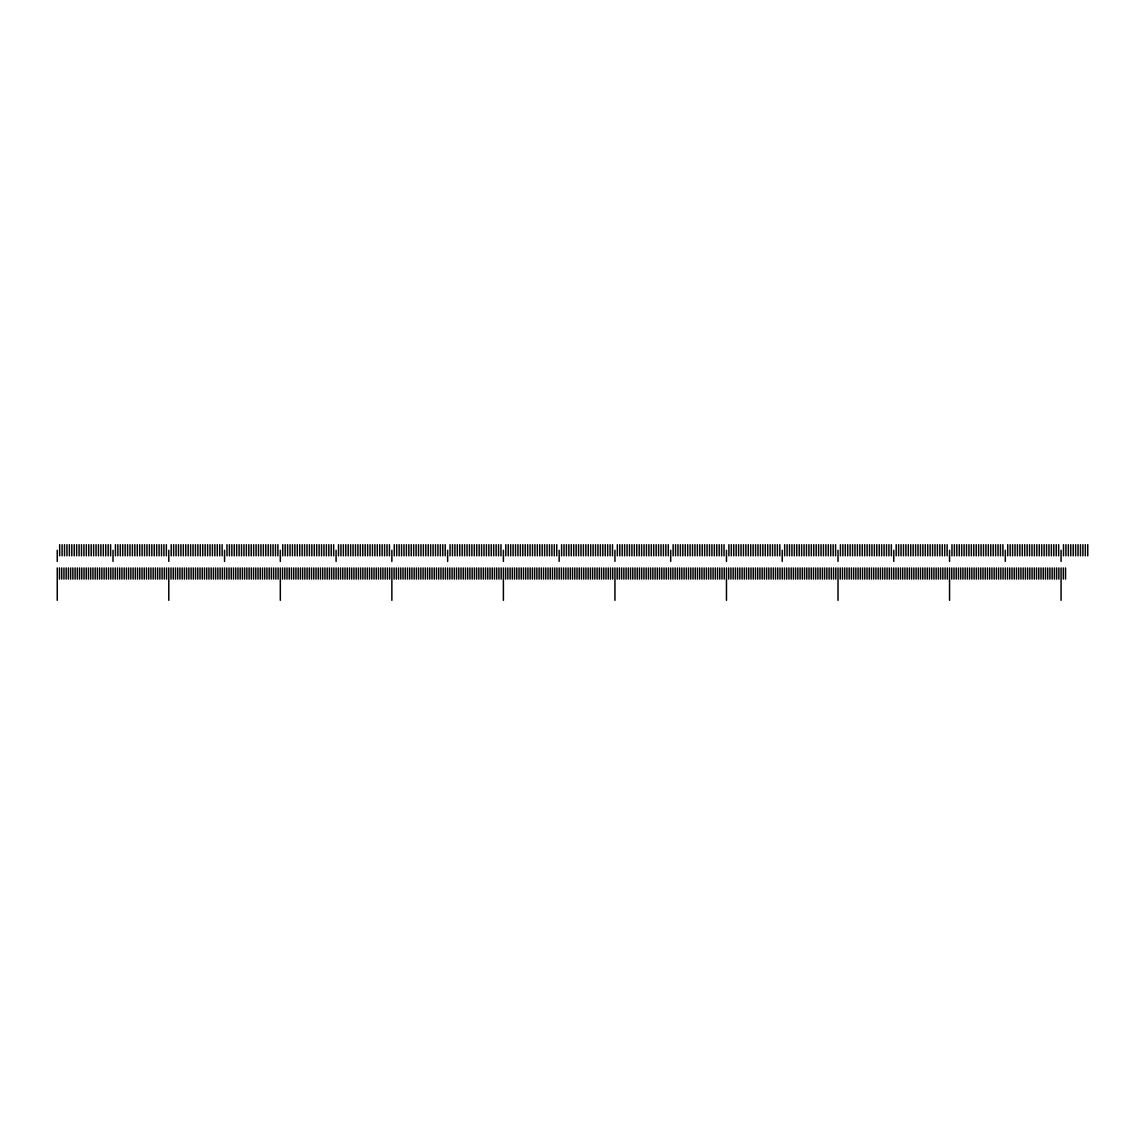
<?xml version="1.0" encoding="UTF-8"?>
<svg xmlns="http://www.w3.org/2000/svg" width="1145" height="1145" viewBox="0 0 1145 1145"><rect width="100%" height="100%" fill="white"/><g stroke="black" fill="none" stroke-linecap="round" stroke-linejoin="round"><path stroke-width="1.5" d="M1087.75 544.676L1087.75 555.826M1085.331 544.676L1085.331 555.826M1082.898 544.676L1082.898 555.826M1080.479 544.676L1080.479 555.826M1078.046 544.676L1078.046 555.826M1075.627 544.676L1075.627 555.826M1073.208 544.676L1073.208 555.826M1070.775 544.676L1070.775 555.826M1068.357 544.676L1068.357 555.826M1065.923 544.676L1065.923 555.826M1065.537 567.934L1065.537 579.084M1063.505 544.676L1063.505 555.826M1063.304 567.934L1063.304 579.084M1061.072 550.258L1061.072 561.408M1061.072 567.934L1061.072 600.323M1058.853 567.934L1058.853 579.084M1058.653 544.676L1058.653 555.826M1056.62 567.934L1056.62 579.084M1056.234 544.676L1056.234 555.826M1054.388 567.934L1054.388 579.084M1053.801 544.676L1053.801 555.826M1052.155 567.934L1052.155 579.084M1051.382 544.676L1051.382 555.826M1049.922 567.934L1049.922 579.084M1048.949 544.676L1048.949 555.826M1047.689 567.934L1047.689 579.084M1046.53 544.676L1046.53 555.826M1045.457 567.934L1045.457 579.084M1044.111 544.676L1044.111 555.826M1043.238 567.934L1043.238 579.084M1041.678 544.676L1041.678 555.826M1041.005 567.934L1041.005 579.084M1039.259 544.676L1039.259 555.826M1038.773 567.934L1038.773 579.084M1036.826 544.676L1036.826 555.826M1036.54 567.934L1036.54 579.084M1034.407 544.676L1034.407 555.826M1034.307 567.934L1034.307 579.084M1031.988 544.676L1031.988 555.826M1032.074 567.934L1032.074 579.084M1029.842 567.934L1029.842 579.084M1029.555 544.676L1029.555 555.826M1027.623 567.934L1027.623 579.084M1027.137 544.676L1027.137 555.826M1025.39 567.934L1025.39 579.084M1024.703 544.676L1024.703 555.826M1023.158 567.934L1023.158 579.084M1022.285 544.676L1022.285 555.826M1020.925 567.934L1020.925 579.084M1019.851 544.676L1019.851 555.826M1018.692 567.934L1018.692 579.084M1017.433 544.676L1017.433 555.826M1016.459 567.934L1016.459 579.084M1015.014 544.676L1015.014 555.826M1014.227 567.934L1014.227 579.084M1012.581 544.676L1012.581 555.826M1012.008 567.934L1012.008 579.084M1010.162 544.676L1010.162 555.826M1009.775 567.934L1009.775 579.084M1007.729 544.676L1007.729 555.826M1007.543 567.934L1007.543 579.084M1005.31 550.258L1005.31 561.408M1005.31 567.934L1005.31 579.084M1003.077 567.934L1003.077 579.084M1002.891 544.676L1002.891 555.826M1000.844 567.934L1000.844 579.084M1000.458 544.676L1000.458 555.826M998.612 567.934L998.612 579.084M998.039 544.676L998.039 555.826M996.393 567.934L996.393 579.084M995.606 544.676L995.606 555.826M994.161 567.934L994.161 579.084M993.187 544.676L993.187 555.826M991.928 567.934L991.928 579.084M990.768 544.676L990.768 555.826M989.695 567.934L989.695 579.084M988.335 544.676L988.335 555.826M987.462 567.934L987.462 579.084M985.917 544.676L985.917 555.826M985.23 567.934L985.23 579.084M983.483 544.676L983.483 555.826M982.997 567.934L982.997 579.084M981.065 544.676L981.065 555.826M980.778 567.934L980.778 579.084M978.631 544.676L978.631 555.826M978.546 567.934L978.546 579.084M976.313 567.934L976.313 579.084M976.213 544.676L976.213 555.826M974.08 567.934L974.08 579.084M973.794 544.676L973.794 555.826M971.847 567.934L971.847 579.084M971.361 544.676L971.361 555.826M969.615 567.934L969.615 579.084M968.942 544.676L968.942 555.826M967.382 567.934L967.382 579.084M966.509 544.676L966.509 555.826M965.163 567.934L965.163 579.084M964.09 544.676L964.09 555.826M962.931 567.934L962.931 579.084M961.671 544.676L961.671 555.826M960.698 567.934L960.698 579.084M959.238 544.676L959.238 555.826M958.465 567.934L958.465 579.084M956.819 544.676L956.819 555.826M956.232 567.934L956.232 579.084M954.386 544.676L954.386 555.826M954 567.934L954 579.084M951.967 544.676L951.967 555.826M951.767 567.934L951.767 579.084M949.548 550.258L949.548 561.408M949.548 567.934L949.548 600.323M947.316 567.934L947.316 579.084M947.115 544.676L947.115 555.826M945.083 567.934L945.083 579.084M944.697 544.676L944.697 555.826M942.85 567.934L942.85 579.084M942.263 544.676L942.263 555.826M940.617 567.934L940.617 579.084M939.845 544.676L939.845 555.826M938.385 567.934L938.385 579.084M937.412 544.676L937.412 555.826M936.152 567.934L936.152 579.084M934.993 544.676L934.993 555.826M933.934 567.934L933.934 579.084M932.574 544.676L932.574 555.826M931.701 567.934L931.701 579.084M930.141 544.676L930.141 555.826M929.468 567.934L929.468 579.084M927.722 544.676L927.722 555.826M927.235 567.934L927.235 579.084M925.289 544.676L925.289 555.826M925.003 567.934L925.003 579.084M922.87 544.676L922.87 555.826M922.77 567.934L922.77 579.084M920.537 567.934L920.537 579.084M920.451 544.676L920.451 555.826M918.319 567.934L918.319 579.084M918.018 544.676L918.018 555.826M916.086 567.934L916.086 579.084M915.599 544.676L915.599 555.826M913.853 567.934L913.853 579.084M913.166 544.676L913.166 555.826M911.62 567.934L911.62 579.084M910.747 544.676L910.747 555.826M909.388 567.934L909.388 579.084M908.328 544.676L908.328 555.826M907.155 567.934L907.155 579.084M905.895 544.676L905.895 555.826M904.922 567.934L904.922 579.084M903.477 544.676L903.477 555.826M902.689 567.934L902.689 579.084M901.043 544.676L901.043 555.826M900.471 567.934L900.471 579.084M898.625 544.676L898.625 555.826M898.238 567.934L898.238 579.084M896.191 544.676L896.191 555.826M896.005 567.934L896.005 579.084M893.773 550.258L893.773 561.408M893.773 567.934L893.773 579.084M891.354 544.676L891.354 555.826M891.54 567.934L891.54 579.084M889.307 567.934L889.307 579.084M888.921 544.676L888.921 555.826M887.074 567.934L887.074 579.084M886.502 544.676L886.502 555.826M884.856 567.934L884.856 579.084M884.069 544.676L884.069 555.826M882.623 567.934L882.623 579.084M881.65 544.676L881.65 555.826M880.39 567.934L880.39 579.084M879.231 544.676L879.231 555.826M878.158 567.934L878.158 579.084M876.798 544.676L876.798 555.826M875.925 567.934L875.925 579.084M874.379 544.676L874.379 555.826M873.692 567.934L873.692 579.084M871.946 544.676L871.946 555.826M871.459 567.934L871.459 579.084M869.527 544.676L869.527 555.826M869.241 567.934L869.241 579.084M867.108 544.676L867.108 555.826M867.008 567.934L867.008 579.084M864.675 544.676L864.675 555.826M864.776 567.934L864.776 579.084M862.543 567.934L862.543 579.084M862.257 544.676L862.257 555.826M860.31 567.934L860.31 579.084M859.823 544.676L859.823 555.826M858.077 567.934L858.077 579.084M857.405 544.676L857.405 555.826M855.845 567.934L855.845 579.084M854.971 544.676L854.971 555.826M853.626 567.934L853.626 579.084M852.553 544.676L852.553 555.826M851.393 567.934L851.393 579.084M850.134 544.676L850.134 555.826M849.161 567.934L849.161 579.084M847.701 544.676L847.701 555.826M846.928 567.934L846.928 579.084M845.282 544.676L845.282 555.826M844.695 567.934L844.695 579.084M842.849 544.676L842.849 555.826M842.462 567.934L842.462 579.084M840.43 544.676L840.43 555.826M840.23 567.934L840.23 579.084M838.011 550.258L838.011 561.408M838.011 567.934L838.011 600.323M835.778 567.934L835.778 579.084M835.578 544.676L835.578 555.826M833.546 567.934L833.546 579.084M833.159 544.676L833.159 555.826M831.313 567.934L831.313 579.084M830.726 544.676L830.726 555.826M829.08 567.934L829.08 579.084M828.307 544.676L828.307 555.826M826.847 567.934L826.847 579.084M825.888 544.676L825.888 555.826M824.615 567.934L824.615 579.084M823.455 544.676L823.455 555.826M822.396 567.934L822.396 579.084M821.037 544.676L821.037 555.826M820.163 567.934L820.163 579.084M818.603 544.676L818.603 555.826M817.931 567.934L817.931 579.084M816.185 544.676L816.185 555.826M815.698 567.934L815.698 579.084M813.751 544.676L813.751 555.826M813.465 567.934L813.465 579.084M811.333 544.676L811.333 555.826M811.232 567.934L811.232 579.084M808.914 544.676L808.914 555.826M809 567.934L809 579.084M806.781 567.934L806.781 579.084M806.481 544.676L806.481 555.826M804.549 567.934L804.549 579.084M804.062 544.676L804.062 555.826M802.316 567.934L802.316 579.084M801.629 544.676L801.629 555.826M800.083 567.934L800.083 579.084M799.21 544.676L799.21 555.826M797.85 567.934L797.85 579.084M796.791 544.676L796.791 555.826M795.618 567.934L795.618 579.084M794.358 544.676L794.358 555.826M793.385 567.934L793.385 579.084M791.939 544.676L791.939 555.826M791.166 567.934L791.166 579.084M789.506 544.676L789.506 555.826M788.934 567.934L788.934 579.084M787.087 544.676L787.087 555.826M786.701 567.934L786.701 579.084M784.668 544.676L784.668 555.826M784.468 567.934L784.468 579.084M782.235 550.258L782.235 561.408M782.235 567.934L782.235 579.084M780.003 567.934L780.003 579.084M779.817 544.676L779.817 555.826M777.77 567.934L777.77 579.084M777.383 544.676L777.383 555.826M775.551 567.934L775.551 579.084M774.965 544.676L774.965 555.826M773.319 567.934L773.319 579.084M772.531 544.676L772.531 555.826M771.086 567.934L771.086 579.084M770.113 544.676L770.113 555.826M768.853 567.934L768.853 579.084M767.694 544.676L767.694 555.826M766.62 567.934L766.62 579.084M765.261 544.676L765.261 555.826M764.388 567.934L764.388 579.084M762.842 544.676L762.842 555.826M762.155 567.934L762.155 579.084M760.409 544.676L760.409 555.826M759.937 567.934L759.937 579.084M757.99 544.676L757.99 555.826M757.704 567.934L757.704 579.084M755.571 544.676L755.571 555.826M755.471 567.934L755.471 579.084M753.238 567.934L753.238 579.084M753.138 544.676L753.138 555.826M751.005 567.934L751.005 579.084M750.719 544.676L750.719 555.826M748.773 567.934L748.773 579.084M748.286 544.676L748.286 555.826M746.54 567.934L746.54 579.084M745.867 544.676L745.867 555.826M744.322 567.934L744.322 579.084M743.449 544.676L743.449 555.826M742.089 567.934L742.089 579.084M741.015 544.676L741.015 555.826M739.856 567.934L739.856 579.084M738.597 544.676L738.597 555.826M737.623 567.934L737.623 579.084M736.163 544.676L736.163 555.826M735.391 567.934L735.391 579.084M733.745 544.676L733.745 555.826M733.158 567.934L733.158 579.084M731.311 544.676L731.311 555.826M730.925 567.934L730.925 579.084M728.893 544.676L728.893 555.826M728.707 567.934L728.707 579.084M726.474 550.258L726.474 561.408M726.474 567.934L726.474 600.323M724.241 567.934L724.241 579.084M724.041 544.676L724.041 555.826M722.008 567.934L722.008 579.084M721.622 544.676L721.622 555.826M719.776 567.934L719.776 579.084M719.189 544.676L719.189 555.826M717.543 567.934L717.543 579.084M716.77 544.676L716.77 555.826M715.31 567.934L715.31 579.084M714.351 544.676L714.351 555.826M713.077 567.934L713.077 579.084M711.918 544.676L711.918 555.826M710.859 567.934L710.859 579.084M709.499 544.676L709.499 555.826M708.626 567.934L708.626 579.084M707.066 544.676L707.066 555.826M706.393 567.934L706.393 579.084M704.647 544.676L704.647 555.826M704.161 567.934L704.161 579.084M702.228 544.676L702.228 555.826M701.928 567.934L701.928 579.084M699.795 544.676L699.795 555.826M699.695 567.934L699.695 579.084M697.462 567.934L697.462 579.084M697.377 544.676L697.377 555.826M695.244 567.934L695.244 579.084M694.943 544.676L694.943 555.826M693.011 567.934L693.011 579.084M692.525 544.676L692.525 555.826M690.778 567.934L690.778 579.084M690.091 544.676L690.091 555.826M688.546 567.934L688.546 579.084M687.673 544.676L687.673 555.826M686.313 567.934L686.313 579.084M685.254 544.676L685.254 555.826M684.08 567.934L684.08 579.084M682.821 544.676L682.821 555.826M681.847 567.934L681.847 579.084M680.402 544.676L680.402 555.826M679.629 567.934L679.629 579.084M677.969 544.676L677.969 555.826M677.396 567.934L677.396 579.084M675.55 544.676L675.55 555.826M675.164 567.934L675.164 579.084M673.131 544.676L673.131 555.826M672.931 567.934L672.931 579.084M670.698 550.258L670.698 561.408M670.698 567.934L670.698 579.084M668.465 567.934L668.465 579.084M668.279 544.676L668.279 555.826M666.233 567.934L666.233 579.084M665.846 544.676L665.846 555.826M664.014 567.934L664.014 579.084M663.427 544.676L663.427 555.826M661.781 567.934L661.781 579.084M661.008 544.676L661.008 555.826M659.549 567.934L659.549 579.084M658.575 544.676L658.575 555.826M657.316 567.934L657.316 579.084M656.157 544.676L656.157 555.826M655.083 567.934L655.083 579.084M653.723 544.676L653.723 555.826M652.85 567.934L652.85 579.084M651.305 544.676L651.305 555.826M650.618 567.934L650.618 579.084M648.871 544.676L648.871 555.826M648.399 567.934L648.399 579.084M646.453 544.676L646.453 555.826M646.166 567.934L646.166 579.084M644.034 544.676L644.034 555.826M643.934 567.934L643.934 579.084M641.601 544.676L641.601 555.826M641.701 567.934L641.701 579.084M639.468 567.934L639.468 579.084M639.182 544.676L639.182 555.826M637.235 567.934L637.235 579.084M636.749 544.676L636.749 555.826M635.003 567.934L635.003 579.084M634.33 544.676L634.33 555.826M632.784 567.934L632.784 579.084M631.911 544.676L631.911 555.826M630.551 567.934L630.551 579.084M629.478 544.676L629.478 555.826M628.319 567.934L628.319 579.084M627.059 544.676L627.059 555.826M626.086 567.934L626.086 579.084M624.626 544.676L624.626 555.826M623.853 567.934L623.853 579.084M622.207 544.676L622.207 555.826M621.62 567.934L621.62 579.084M619.788 544.676L619.788 555.826M619.388 567.934L619.388 579.084M617.355 544.676L617.355 555.826M617.169 567.934L617.169 579.084M614.937 550.258L614.937 561.408M614.937 567.934L614.937 600.323M612.503 544.676L612.503 555.826M612.704 567.934L612.704 579.084M610.471 567.934L610.471 579.084M610.085 544.676L610.085 555.826M608.238 567.934L608.238 579.084M607.651 544.676L607.651 555.826M606.006 567.934L606.006 579.084M605.233 544.676L605.233 555.826M603.773 567.934L603.773 579.084M602.814 544.676L602.814 555.826M601.554 567.934L601.554 579.084M600.381 544.676L600.381 555.826M599.322 567.934L599.322 579.084M597.962 544.676L597.962 555.826M597.089 567.934L597.089 579.084M595.529 544.676L595.529 555.826M594.856 567.934L594.856 579.084M593.11 544.676L593.11 555.826M592.623 567.934L592.623 579.084M590.691 544.676L590.691 555.826M590.391 567.934L590.391 579.084M588.258 544.676L588.258 555.826M588.158 567.934L588.158 579.084M585.839 544.676L585.839 555.826M585.939 567.934L585.939 579.084M583.707 567.934L583.707 579.084M583.406 544.676L583.406 555.826M581.474 567.934L581.474 579.084M580.987 544.676L580.987 555.826M579.241 567.934L579.241 579.084M578.568 544.676L578.568 555.826M577.008 567.934L577.008 579.084M576.135 544.676L576.135 555.826M574.776 567.934L574.776 579.084M573.717 544.676L573.717 555.826M572.543 567.934L572.543 579.084M571.283 544.676L571.283 555.826M570.324 567.934L570.324 579.084M568.865 544.676L568.865 555.826M568.092 567.934L568.092 579.084M566.431 544.676L566.431 555.826M565.859 567.934L565.859 579.084M564.013 544.676L564.013 555.826M563.626 567.934L563.626 579.084M561.594 544.676L561.594 555.826M561.394 567.934L561.394 579.084M559.161 550.258L559.161 561.408M559.161 567.934L559.161 579.084M556.928 567.934L556.928 579.084M556.742 544.676L556.742 555.826M554.71 567.934L554.71 579.084M554.309 544.676L554.309 555.826M552.477 567.934L552.477 579.084M551.89 544.676L551.89 555.826M550.244 567.934L550.244 579.084M549.471 544.676L549.471 555.826M548.011 567.934L548.011 579.084M547.038 544.676L547.038 555.826M545.779 567.934L545.779 579.084M544.619 544.676L544.619 555.826M543.546 567.934L543.546 579.084M542.186 544.676L542.186 555.826M541.313 567.934L541.313 579.084M539.767 544.676L539.767 555.826M539.095 567.934L539.095 579.084M537.348 544.676L537.348 555.826M536.862 567.934L536.862 579.084M534.915 544.676L534.915 555.826M534.629 567.934L534.629 579.084M532.497 544.676L532.497 555.826M532.396 567.934L532.396 579.084M530.063 544.676L530.063 555.826M530.164 567.934L530.164 579.084M527.931 567.934L527.931 579.084M527.645 544.676L527.645 555.826M525.698 567.934L525.698 579.084M525.211 544.676L525.211 555.826M523.465 567.934L523.465 579.084M522.793 544.676L522.793 555.826M521.247 567.934L521.247 579.084M520.374 544.676L520.374 555.826M519.014 567.934L519.014 579.084M517.941 544.676L517.941 555.826M516.781 567.934L516.781 579.084M515.522 544.676L515.522 555.826M514.549 567.934L514.549 579.084M513.089 544.676L513.089 555.826M512.316 567.934L512.316 579.084M510.67 544.676L510.67 555.826M510.083 567.934L510.083 579.084M508.251 544.676L508.251 555.826M507.85 567.934L507.85 579.084M505.818 544.676L505.818 555.826M505.632 567.934L505.632 579.084M503.399 550.258L503.399 561.408M503.399 567.934L503.399 600.323M501.166 567.934L501.166 579.084M500.966 544.676L500.966 555.826M498.934 567.934L498.934 579.084M498.547 544.676L498.547 555.826M496.701 567.934L496.701 579.084M496.128 544.676L496.128 555.826M494.468 567.934L494.468 579.084M493.695 544.676L493.695 555.826M492.236 567.934L492.236 579.084M491.277 544.676L491.277 555.826M490.017 567.934L490.017 579.084M488.843 544.676L488.843 555.826M487.784 567.934L487.784 579.084M486.425 544.676L486.425 555.826M485.552 567.934L485.552 579.084M483.992 544.676L483.992 555.826M483.319 567.934L483.319 579.084M481.573 544.676L481.573 555.826M481.086 567.934L481.086 579.084M479.154 544.676L479.154 555.826M478.853 567.934L478.853 579.084M476.721 544.676L476.721 555.826M476.621 567.934L476.621 579.084M474.402 567.934L474.402 579.084M474.302 544.676L474.302 555.826M472.169 567.934L472.169 579.084M471.869 544.676L471.869 555.826M469.937 567.934L469.937 579.084M469.45 544.676L469.45 555.826M467.704 567.934L467.704 579.084M467.031 544.676L467.031 555.826M465.471 567.934L465.471 579.084M464.598 544.676L464.598 555.826M463.238 567.934L463.238 579.084M462.179 544.676L462.179 555.826M461.006 567.934L461.006 579.084M459.746 544.676L459.746 555.826M458.787 567.934L458.787 579.084M457.327 544.676L457.327 555.826M456.554 567.934L456.554 579.084M454.908 544.676L454.908 555.826M454.322 567.934L454.322 579.084M452.475 544.676L452.475 555.826M452.089 567.934L452.089 579.084M450.057 544.676L450.057 555.826M449.856 567.934L449.856 579.084M447.623 550.258L447.623 561.408M447.623 567.934L447.623 579.084M445.391 567.934L445.391 579.084M445.205 544.676L445.205 555.826M443.172 567.934L443.172 579.084M442.772 544.676L442.772 555.826M440.939 567.934L440.939 579.084M440.353 544.676L440.353 555.826M438.707 567.934L438.707 579.084M437.934 544.676L437.934 555.826M436.474 567.934L436.474 579.084M435.501 544.676L435.501 555.826M434.241 567.934L434.241 579.084M433.082 544.676L433.082 555.826M432.008 567.934L432.008 579.084M430.649 544.676L430.649 555.826M429.776 567.934L429.776 579.084M428.23 544.676L428.23 555.826M427.557 567.934L427.557 579.084M425.811 544.676L425.811 555.826M425.325 567.934L425.325 579.084M423.378 544.676L423.378 555.826M423.092 567.934L423.092 579.084M420.959 544.676L420.959 555.826M420.859 567.934L420.859 579.084M418.626 567.934L418.626 579.084M418.526 544.676L418.526 555.826M416.394 567.934L416.394 579.084M416.107 544.676L416.107 555.826M414.161 567.934L414.161 579.084M413.688 544.676L413.688 555.826M411.942 567.934L411.942 579.084M411.255 544.676L411.255 555.826M409.71 567.934L409.71 579.084M408.837 544.676L408.837 555.826M407.477 567.934L407.477 579.084M406.403 544.676L406.403 555.826M405.244 567.934L405.244 579.084M403.985 544.676L403.985 555.826M403.011 567.934L403.011 579.084M401.551 544.676L401.551 555.826M400.779 567.934L400.779 579.084M399.133 544.676L399.133 555.826M398.546 567.934L398.546 579.084M396.714 544.676L396.714 555.826M396.327 567.934L396.327 579.084M394.281 544.676L394.281 555.826M394.095 567.934L394.095 579.084M391.862 550.258L391.862 561.408M391.862 567.934L391.862 600.323M389.629 567.934L389.629 579.084M389.429 544.676L389.429 555.826M387.396 567.934L387.396 579.084M387.01 544.676L387.01 555.826M385.164 567.934L385.164 579.084M384.591 544.676L384.591 555.826M382.931 567.934L382.931 579.084M382.158 544.676L382.158 555.826M380.712 567.934L380.712 579.084M379.739 544.676L379.739 555.826M378.48 567.934L378.48 579.084M377.306 544.676L377.306 555.826M376.247 567.934L376.247 579.084M374.887 544.676L374.887 555.826M374.014 567.934L374.014 579.084M372.469 544.676L372.469 555.826M371.781 567.934L371.781 579.084M370.035 544.676L370.035 555.826M369.549 567.934L369.549 579.084M367.617 544.676L367.617 555.826M367.316 567.934L367.316 579.084M365.183 544.676L365.183 555.826M365.098 567.934L365.098 579.084M362.765 544.676L362.765 555.826M362.865 567.934L362.865 579.084M360.632 567.934L360.632 579.084M360.331 544.676L360.331 555.826M358.399 567.934L358.399 579.084M357.913 544.676L357.913 555.826M356.167 567.934L356.167 579.084M355.494 544.676L355.494 555.826M353.934 567.934L353.934 579.084M353.061 544.676L353.061 555.826M351.701 567.934L351.701 579.084M350.642 544.676L350.642 555.826M349.483 567.934L349.483 579.084M348.209 544.676L348.209 555.826M347.25 567.934L347.25 579.084M345.79 544.676L345.79 555.826M345.017 567.934L345.017 579.084M343.371 544.676L343.371 555.826M342.784 567.934L342.784 579.084M340.938 544.676L340.938 555.826M340.552 567.934L340.552 579.084M338.519 544.676L338.519 555.826M338.319 567.934L338.319 579.084M336.086 550.258L336.086 561.408M336.086 567.934L336.086 579.084M333.667 544.676L333.667 555.826M333.853 567.934L333.853 579.084M331.635 567.934L331.635 579.084M331.248 544.676L331.248 555.826M329.402 567.934L329.402 579.084M328.815 544.676L328.815 555.826M327.169 567.934L327.169 579.084M326.397 544.676L326.397 555.826M324.937 567.934L324.937 579.084M323.963 544.676L323.963 555.826M322.704 567.934L322.704 579.084M321.545 544.676L321.545 555.826M320.471 567.934L320.471 579.084M319.111 544.676L319.111 555.826M318.238 567.934L318.238 579.084M316.693 544.676L316.693 555.826M316.02 567.934L316.02 579.084M314.274 544.676L314.274 555.826M313.787 567.934L313.787 579.084M311.841 544.676L311.841 555.826M311.555 567.934L311.555 579.084M309.422 544.676L309.422 555.826M309.322 567.934L309.322 579.084M306.989 544.676L306.989 555.826M307.089 567.934L307.089 579.084M304.856 567.934L304.856 579.084M304.57 544.676L304.57 555.826M302.623 567.934L302.623 579.084M302.151 544.676L302.151 555.826M300.405 567.934L300.405 579.084M299.718 544.676L299.718 555.826M298.172 567.934L298.172 579.084M297.299 544.676L297.299 555.826M295.94 567.934L295.94 579.084M294.866 544.676L294.866 555.826M293.707 567.934L293.707 579.084M292.447 544.676L292.447 555.826M291.474 567.934L291.474 579.084M290.028 544.676L290.028 555.826M289.241 567.934L289.241 579.084M287.595 544.676L287.595 555.826M287.009 567.934L287.009 579.084M285.177 544.676L285.177 555.826M284.79 567.934L284.79 579.084M282.743 544.676L282.743 555.826M282.557 567.934L282.557 579.084M280.325 550.258L280.325 561.408M280.325 567.934L280.325 600.323M278.092 567.934L278.092 579.084M277.891 544.676L277.891 555.826M275.859 567.934L275.859 579.084M275.473 544.676L275.473 555.826M273.626 567.934L273.626 579.084M273.054 544.676L273.054 555.826M271.394 567.934L271.394 579.084M270.621 544.676L270.621 555.826M269.175 567.934L269.175 579.084M268.202 544.676L268.202 555.826M266.942 567.934L266.942 579.084M265.769 544.676L265.769 555.826M264.71 567.934L264.71 579.084M263.35 544.676L263.35 555.826M262.477 567.934L262.477 579.084M260.931 544.676L260.931 555.826M260.244 567.934L260.244 579.084M258.498 544.676L258.498 555.826M258.011 567.934L258.011 579.084M256.079 544.676L256.079 555.826M255.779 567.934L255.779 579.084M253.646 544.676L253.646 555.826M253.56 567.934L253.56 579.084M251.227 544.676L251.227 555.826M251.327 567.934L251.327 579.084M249.095 567.934L249.095 579.084M248.808 544.676L248.808 555.826M246.862 567.934L246.862 579.084M246.375 544.676L246.375 555.826M244.629 567.934L244.629 579.084M243.957 544.676L243.957 555.826M242.397 567.934L242.397 579.084M241.523 544.676L241.523 555.826M240.164 567.934L240.164 579.084M239.105 544.676L239.105 555.826M237.945 567.934L237.945 579.084M236.672 544.676L236.672 555.826M235.713 567.934L235.713 579.084M234.253 544.676L234.253 555.826M233.48 567.934L233.48 579.084M231.834 544.676L231.834 555.826M231.247 567.934L231.247 579.084M229.401 544.676L229.401 555.826M229.014 567.934L229.014 579.084M226.982 544.676L226.982 555.826M226.782 567.934L226.782 579.084M224.549 550.258L224.549 561.408M224.549 567.934L224.549 579.084M222.33 567.934L222.33 579.084M222.13 544.676L222.13 555.826M220.098 567.934L220.098 579.084M219.711 544.676L219.711 555.826M217.865 567.934L217.865 579.084M217.278 544.676L217.278 555.826M215.632 567.934L215.632 579.084M214.859 544.676L214.859 555.826M213.399 567.934L213.399 579.084M212.426 544.676L212.426 555.826M211.167 567.934L211.167 579.084M210.007 544.676L210.007 555.826M208.934 567.934L208.934 579.084M207.588 544.676L207.588 555.826M206.715 567.934L206.715 579.084M205.155 544.676L205.155 555.826M204.483 567.934L204.483 579.084M202.737 544.676L202.737 555.826M202.25 567.934L202.25 579.084M200.303 544.676L200.303 555.826M200.017 567.934L200.017 579.084M197.885 544.676L197.885 555.826M197.784 567.934L197.784 579.084M195.552 567.934L195.552 579.084M195.451 544.676L195.451 555.826M193.319 567.934L193.319 579.084M193.033 544.676L193.033 555.826M191.101 567.934L191.101 579.084M190.614 544.676L190.614 555.826M188.868 567.934L188.868 579.084M188.181 544.676L188.181 555.826M186.635 567.934L186.635 579.084M185.762 544.676L185.762 555.826M184.402 567.934L184.402 579.084M183.329 544.676L183.329 555.826M182.169 567.934L182.169 579.084M180.91 544.676L180.91 555.826M179.937 567.934L179.937 579.084M178.491 544.676L178.491 555.826M177.704 567.934L177.704 579.084M176.058 544.676L176.058 555.826M175.486 567.934L175.486 579.084M173.639 544.676L173.639 555.826M173.253 567.934L173.253 579.084M171.206 544.676L171.206 555.826M171.02 567.934L171.02 579.084M168.787 550.258L168.787 561.408M168.787 567.934L168.787 600.323M166.555 567.934L166.555 579.084M166.368 544.676L166.368 555.826M164.322 567.934L164.322 579.084M163.935 544.676L163.935 555.826M162.089 567.934L162.089 579.084M161.517 544.676L161.517 555.826M159.871 567.934L159.871 579.084M159.083 544.676L159.083 555.826M157.638 567.934L157.638 579.084M156.665 544.676L156.665 555.826M155.405 567.934L155.405 579.084M154.232 544.676L154.232 555.826M153.172 567.934L153.172 579.084M151.813 544.676L151.813 555.826M150.94 567.934L150.94 579.084M149.394 544.676L149.394 555.826M148.707 567.934L148.707 579.084M146.961 544.676L146.961 555.826M146.474 567.934L146.474 579.084M144.542 544.676L144.542 555.826M144.241 567.934L144.241 579.084M142.109 544.676L142.109 555.826M142.023 567.934L142.023 579.084M139.79 567.934L139.79 579.084M139.69 544.676L139.69 555.826M137.557 567.934L137.557 579.084M137.271 544.676L137.271 555.826M135.325 567.934L135.325 579.084M134.838 544.676L134.838 555.826M133.092 567.934L133.092 579.084M132.419 544.676L132.419 555.826M130.859 567.934L130.859 579.084M129.986 544.676L129.986 555.826M128.626 567.934L128.626 579.084M127.567 544.676L127.567 555.826M126.408 567.934L126.408 579.084M125.148 544.676L125.148 555.826M124.175 567.934L124.175 579.084M122.715 544.676L122.715 555.826M121.942 567.934L121.942 579.084M120.297 544.676L120.297 555.826M119.71 567.934L119.71 579.084M117.863 544.676L117.863 555.826M117.477 567.934L117.477 579.084M115.445 544.676L115.445 555.826M115.244 567.934L115.244 579.084M113.011 550.258L113.011 561.408M113.011 567.934L113.011 579.084M110.793 567.934L110.793 579.084M110.593 544.676L110.593 555.826M108.56 567.934L108.56 579.084M108.174 544.676L108.174 555.826M106.328 567.934L106.328 579.084M105.741 544.676L105.741 555.826M104.095 567.934L104.095 579.084M103.322 544.676L103.322 555.826M101.862 567.934L101.862 579.084M100.889 544.676L100.889 555.826M99.629 567.934L99.629 579.084M98.47 544.676L98.47 555.826M97.397 567.934L97.397 579.084M96.051 544.676L96.051 555.826M95.178 567.934L95.178 579.084M93.618 544.676L93.618 555.826M92.945 567.934L92.945 579.084M91.199 544.676L91.199 555.826M90.713 567.934L90.713 579.084M88.766 544.676L88.766 555.826M88.48 567.934L88.48 579.084M86.347 544.676L86.347 555.826M86.247 567.934L86.247 579.084M83.928 544.676L83.928 555.826M84.014 567.934L84.014 579.084M81.782 567.934L81.782 579.084M81.495 544.676L81.495 555.826M79.563 567.934L79.563 579.084M79.077 544.676L79.077 555.826M77.33 567.934L77.33 579.084M76.643 544.676L76.643 555.826M75.098 567.934L75.098 579.084M74.225 544.676L74.225 555.826M72.865 567.934L72.865 579.084M71.791 544.676L71.791 555.826M70.632 567.934L70.632 579.084M69.373 544.676L69.373 555.826M68.399 567.934L68.399 579.084M66.954 544.676L66.954 555.826M66.167 567.934L66.167 579.084M64.521 544.676L64.521 555.826M63.948 567.934L63.948 579.084M62.102 544.676L62.102 555.826M61.715 567.934L61.715 579.084M59.669 544.676L59.669 555.826M59.483 567.934L59.483 579.084M57.25 550.258L57.25 561.408M57.25 567.934L57.25 600.323"/></g></svg>
